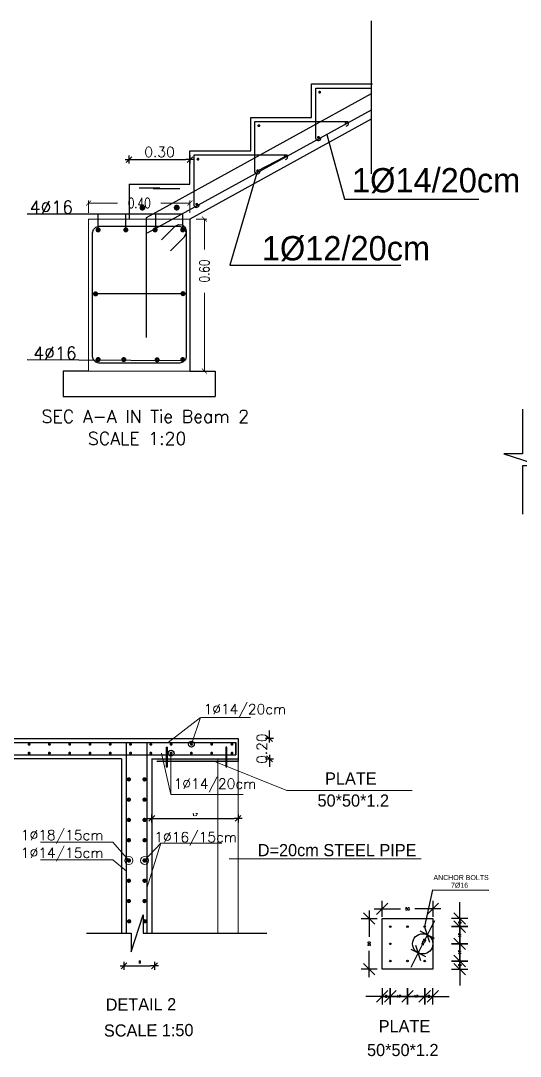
# Model space of a CAD drawing. Extents: x 166525 to 167198, y 178739 to 179747.
# Drawn here: x 166635.83 to 166645.68, y 179275.38 to 179295.81 of the extents above; entities that cross this region are included whole.
import ezdxf

# ---------------------------------------------------------------- set-up
doc = ezdxf.new("R2010")
doc.units = 0
doc.header["$MEASUREMENT"] = 0
doc.linetypes.add('AUSGEZOGEN', pattern=[0])
doc.linetypes.add('VONLAYER', pattern=[0])
doc.layers.get('0').update_dxf_attribs({"linetype": 'CONTINUOUS'})
doc.layers.get('DEFPOINTS').update_dxf_attribs({"linetype": 'CONTINUOUS'})
for name, color, linetype, lineweight in [('BEAM', 6, 'CONTINUOUS', 13), ('dimentions', 241, 'CONTINUOUS', 20), ('LINE', 8, 'CONTINUOUS', 9)]:
    doc.layers.add(name, color=color, linetype=linetype, lineweight=lineweight)
for name, color, linetype in [('BEAM-DIM', 4, 'CONTINUOUS'), ('BEAM-REIN', 2, 'CONTINUOUS'), ('EBENE0', 7, 'AUSGEZOGEN'), ('FRAM-REIN', 2, 'CONTINUOUS'), ('outdim', 42, 'CONTINUOUS'), ('rebar call line', 8, 'CONTINUOUS'), ('REBARS', 2, 'CONTINUOUS'), ('Reinforcement', 10, 'CONTINUOUS'), ('SLAB-REIN', 2, 'CONTINUOUS'), ('ST', 2, 'CONTINUOUS'), ('TEXT', 7, 'CONTINUOUS'), ('TEXTM', 2, 'CONTINUOUS')]:
    doc.layers.add(name, color=color, linetype=linetype)
doc.styles.add('DIM', font='simplex.shx', dxfattribs={"width": 0.75})
doc.styles.add('ROMAND10', font='ROMAND.shx', dxfattribs={"height": 0.2})
doc.styles.add('ROMANS', font='romans.shx')
doc.dimstyles.new('1-100-layout', dxfattribs={"dimtxt": 0.2, "dimasz": 0.08, "dimexe": 0.18, "dimexo": 0.0625, "dimgap": 0.05, "dimtad": 1, "dimzin": 12, "dimdsep": 46, "dimtxsty": 'ROMAND10', "dimblk": '2', "dimcen": 0, "dimdle": 0.15, "dimse1": 1, "dimse2": 1, "dimclrd": 256, "dimclre": 9, "dimclrt": 1, "dimazin": 0, "dimtfac": 1, "dimtix": 1, "dimtofl": 0, "dimtmove": 2, "dimatfit": 0, "dimldrblk": '2', "dimfxl": 1, "dimtolj": 1, "dimtzin": 0, "dimlwd": -1, "dimlwe": -1, "dimarcsym": 0})
doc.dimstyles.new('MUTASIM', dxfattribs={"dimscale": 0.9995, "dimtxt": 0.2, "dimasz": 0.1, "dimexe": 0.05, "dimexo": 0.12, "dimgap": 0.05, "dimtad": 0, "dimzin": 0, "dimdsep": 46, "dimtxsty": 'DIM', "dimblk": 'ARCHTICK', "dimcen": 0.09, "dimclrd": 35, "dimclre": 33, "dimclrt": 256, "dimazin": 0, "dimtfac": 1, "dimtofl": 0, "dimtmove": 1, "dimatfit": 3, "dimfxl": 0.18, "dimtolj": 1, "dimtzin": 0, "dimlwd": 13, "dimlwe": 9, "dimarcsym": 0})

# ---------------------------------------------------------------- blocks, each defined once
blk = doc.blocks.new('A$C2556767A')
at = {"layer": 'EBENE0', "color": 3, "linetype": 'AUSGEZOGEN'}
for p, q in [((0.22, -0.183), (0.339, 0.183)), ((0.339, 0.183), (0.339, 0.001)), ((-0.22, 0), (0.22, 0)), ((0.22, 0), (0.22, -0.183)), ((0.339, 0.001), (0.815, 0.001))]:
    blk.add_line(p, q, dxfattribs=at)
blk = doc.blocks.new('2')
for p, q in [((1, 0), (-1, 0)), ((0.71, 0.71), (-0.71, -0.71)), ((0, 1), (0, -1))]:
    blk.add_line(p, q)
blk = doc.blocks.new('*D536')
at = {"layer": 'DEFPOINTS', "color": 0, "transparency": 16777216}
for p in [(166637.964, 179295.016), (166639.164, 179295.016), (166639.164, 179293.069)]:
    blk.add_point(p, dxfattribs=at)
at = {"layer": 'outdim', "transparency": 16777216}
blk.add_line((166638.044, 179293.069), (166639.084, 179293.069), dxfattribs=at)
at = {"layer": 'outdim', "transparency": 16777216, "xscale": 0.08, "yscale": 0.08, "zscale": 0.08, "rotation": 180}
blk.add_blockref('2', (166637.964, 179293.069), dxfattribs=at)
at = {"layer": 'outdim', "transparency": 16777216, "xscale": 0.08, "yscale": 0.08, "zscale": 0.08}
blk.add_blockref('2', (166639.164, 179293.069), dxfattribs=at)
at = {"layer": 'outdim', "color": 1, "transparency": 16777216, "insert": (166638.564, 179293.219), "char_height": 0.2, "attachment_point": 5, "style": 'ROMAND10'}
blk.add_mtext('\\A1;0.30', dxfattribs=at)
blk = doc.blocks.new('*D537')
at = {"layer": 'DEFPOINTS', "color": 0, "transparency": 16777216}
for p in [(166640.113, 179281.647), (166640.113, 179281.247), (166640.732, 179281.247)]:
    blk.add_point(p, dxfattribs=at)
at = {"layer": 'outdim', "transparency": 16777216}
for p, q in [((166640.732, 179281.727), (166640.732, 179281.807)), ((166640.732, 179281.167), (166640.732, 179281.087))]:
    blk.add_line(p, q, dxfattribs=at)
at = {"layer": 'outdim', "transparency": 16777216, "xscale": 0.08, "yscale": 0.08, "zscale": 0.08}
for p, rotation in [((166640.732, 179281.647), 270), ((166640.732, 179281.247), 90)]:
    blk.add_blockref('2', p, dxfattribs=dict(at, rotation=rotation))
at = {"layer": 'outdim', "color": 1, "transparency": 16777216, "insert": (166640.582, 179281.447), "char_height": 0.2, "attachment_point": 5, "rotation": 90, "style": 'ROMAND10'}
blk.add_mtext('\\A1;0.20', dxfattribs=at)
blk = doc.blocks.new('*D538')
at = {"layer": 'DEFPOINTS', "color": 0, "transparency": 16777216}
for p in [(166638.413, 179281.247), (166640.113, 179281.247), (166640.113, 179280.072)]:
    blk.add_point(p, dxfattribs=at)
at = {"layer": 'outdim', "transparency": 16777216}
blk.add_line((166638.493, 179280.072), (166640.033, 179280.072), dxfattribs=at)
at = {"layer": 'outdim', "transparency": 16777216, "xscale": 0.08, "yscale": 0.08, "zscale": 0.08, "rotation": 180}
blk.add_blockref('2', (166638.413, 179280.072), dxfattribs=at)
at = {"layer": 'outdim', "transparency": 16777216, "xscale": 0.08, "yscale": 0.08, "zscale": 0.08}
blk.add_blockref('2', (166640.113, 179280.072), dxfattribs=at)
at = {"layer": 'outdim', "color": 1, "transparency": 16777216, "insert": (166639.263, 179280.147), "char_height": 0.2, "attachment_point": 5, "style": 'ROMAND10'}
blk.add_mtext('\\A1;{\\H0.25x;1.7}', dxfattribs=at)
blk = doc.blocks.new('*D539')
at = {"layer": 'DEFPOINTS', "color": 0, "transparency": 16777216}
for p in [(166637.865, 179277.51), (166638.465, 179277.51), (166638.465, 179277.165)]:
    blk.add_point(p, dxfattribs=at)
at = {"layer": 'outdim', "transparency": 16777216}
blk.add_line((166637.945, 179277.165), (166638.385, 179277.165), dxfattribs=at)
at = {"layer": 'outdim', "transparency": 16777216, "xscale": 0.08, "yscale": 0.08, "zscale": 0.08, "rotation": 180}
blk.add_blockref('2', (166637.865, 179277.165), dxfattribs=at)
at = {"layer": 'outdim', "transparency": 16777216, "xscale": 0.08, "yscale": 0.08, "zscale": 0.08}
blk.add_blockref('2', (166638.465, 179277.165), dxfattribs=at)
at = {"layer": 'outdim', "color": 1, "transparency": 16777216, "insert": (166638.165, 179277.24), "char_height": 0.2, "attachment_point": 5, "style": 'ROMAND10'}
blk.add_mtext('\\A1;{\\H0.25x;.6}', dxfattribs=at)
blk = doc.blocks.new('new block')
at = {"layer": 'FRAM-REIN', "const_width": 8.4}
blk.add_lwpolyline([(-3.4, 2.5, -1), (3.4, -2.5, -1)], format="xyb", close=True, dxfattribs=at)
blk = doc.blocks.new('*D39')
at = {"layer": 'DEFPOINTS', "color": 0, "transparency": 16777216}
for p in [(5087.397, -1021.603), (5086.897, -1021.698), (5087.397, -1021.698)]:
    blk.add_point(p, dxfattribs=at)
at = {"layer": 'outdim', "transparency": 16777216}
for p, q in [((5086.977, -1021.603), (5087.077, -1021.603)), ((5087.317, -1021.603), (5087.218, -1021.603))]:
    blk.add_line(p, q, dxfattribs=at)
at = {"layer": 'outdim', "transparency": 16777216, "xscale": 0.08, "yscale": 0.08, "zscale": 0.08, "rotation": 180}
blk.add_blockref('2', (5086.897, -1021.603), dxfattribs=at)
at = {"layer": 'outdim', "transparency": 16777216, "xscale": 0.08, "yscale": 0.08, "zscale": 0.08}
blk.add_blockref('2', (5087.397, -1021.603), dxfattribs=at)
at = {"layer": 'outdim', "color": 1, "transparency": 16777216, "insert": (5087.147, -1021.603), "char_height": 0.1, "attachment_point": 5, "style": 'ROMAND10'}
blk.add_mtext('\\A1;{\\H0.25x;50}', dxfattribs=at)
blk = doc.blocks.new('*D40')
at = {"layer": 'DEFPOINTS', "color": 0, "transparency": 16777216}
for p in [(5086.897, -1021.698), (5086.769, -1022.198), (5086.897, -1022.198)]:
    blk.add_point(p, dxfattribs=at)
at = {"layer": 'outdim', "transparency": 16777216}
for p, q in [((5086.769, -1021.778), (5086.769, -1021.878)), ((5086.769, -1022.118), (5086.769, -1022.018))]:
    blk.add_line(p, q, dxfattribs=at)
at = {"layer": 'outdim', "transparency": 16777216, "xscale": 0.08, "yscale": 0.08, "zscale": 0.08}
for p, rotation in [((5086.769, -1021.698), 90), ((5086.769, -1022.198), 270)]:
    blk.add_blockref('2', p, dxfattribs=dict(at, rotation=rotation))
at = {"layer": 'outdim', "color": 1, "transparency": 16777216, "insert": (5086.769, -1021.948), "char_height": 0.1, "attachment_point": 5, "rotation": 90, "style": 'ROMAND10'}
blk.add_mtext('\\A1;{\\H0.25x;50}', dxfattribs=at)
blk = doc.blocks.new('*D41')
at = {"layer": 'DEFPOINTS', "color": 0, "transparency": 16777216}
for p in [(5086.897, -1021.778), (5086.977, -1021.778), (5086.897, -1022.466)]:
    blk.add_point(p, dxfattribs=at)
at = {"layer": 'outdim', "transparency": 16777216}
for p, q in [((5086.817, -1022.466), (5086.737, -1022.466)), ((5087.057, -1022.466), (5087.137, -1022.466))]:
    blk.add_line(p, q, dxfattribs=at)
at = {"layer": 'outdim', "transparency": 16777216, "xscale": 0.08, "yscale": 0.08, "zscale": 0.08}
blk.add_blockref('2', (5086.897, -1022.466), dxfattribs=at)
at = {"layer": 'outdim', "transparency": 16777216, "xscale": 0.08, "yscale": 0.08, "zscale": 0.08, "rotation": 180}
blk.add_blockref('2', (5086.977, -1022.466), dxfattribs=at)
at = {"layer": 'outdim', "color": 1, "transparency": 16777216, "insert": (5086.937, -1022.466), "char_height": 0.1, "attachment_point": 5, "style": 'ROMAND10'}
blk.add_mtext('\\A1;{\\H0.25x;8}', dxfattribs=at)
blk = doc.blocks.new('*D42')
at = {"layer": 'DEFPOINTS', "color": 0, "transparency": 16777216}
for p in [(5086.977, -1022.118), (5087.147, -1022.118), (5087.147, -1022.466)]:
    blk.add_point(p, dxfattribs=at)
at = {"layer": 'outdim', "transparency": 16777216}
for p, q in [((5086.897, -1022.466), (5086.817, -1022.466)), ((5087.227, -1022.466), (5087.307, -1022.466))]:
    blk.add_line(p, q, dxfattribs=at)
at = {"layer": 'outdim', "transparency": 16777216, "xscale": 0.08, "yscale": 0.08, "zscale": 0.08}
blk.add_blockref('2', (5086.977, -1022.466), dxfattribs=at)
at = {"layer": 'outdim', "transparency": 16777216, "xscale": 0.08, "yscale": 0.08, "zscale": 0.08, "rotation": 180}
blk.add_blockref('2', (5087.147, -1022.466), dxfattribs=at)
at = {"layer": 'outdim', "color": 1, "transparency": 16777216, "insert": (5087.062, -1022.466), "char_height": 0.1, "attachment_point": 5, "style": 'ROMAND10'}
blk.add_mtext('\\A1;{\\H0.25x;17}', dxfattribs=at)
blk = doc.blocks.new('*D36')
at = {"layer": 'DEFPOINTS', "color": 0, "transparency": 16777216}
for p in [(5087.147, -1022.118), (5087.317, -1022.118), (5087.317, -1022.466)]:
    blk.add_point(p, dxfattribs=at)
at = {"layer": 'outdim', "transparency": 16777216}
for p, q in [((5087.067, -1022.466), (5086.987, -1022.466)), ((5087.397, -1022.466), (5087.477, -1022.466))]:
    blk.add_line(p, q, dxfattribs=at)
at = {"layer": 'outdim', "transparency": 16777216, "xscale": 0.08, "yscale": 0.08, "zscale": 0.08}
blk.add_blockref('2', (5087.147, -1022.466), dxfattribs=at)
at = {"layer": 'outdim', "transparency": 16777216, "xscale": 0.08, "yscale": 0.08, "zscale": 0.08, "rotation": 180}
blk.add_blockref('2', (5087.317, -1022.466), dxfattribs=at)
at = {"layer": 'outdim', "color": 1, "transparency": 16777216, "insert": (5087.232, -1022.466), "char_height": 0.1, "attachment_point": 5, "style": 'ROMAND10'}
blk.add_mtext('\\A1;{\\H0.25x;17}', dxfattribs=at)
blk = doc.blocks.new('*D37')
at = {"layer": 'DEFPOINTS', "color": 0, "transparency": 16777216}
for p in [(5087.317, -1022.118), (5087.397, -1022.118), (5087.397, -1022.466)]:
    blk.add_point(p, dxfattribs=at)
at = {"layer": 'outdim', "transparency": 16777216}
for p, q in [((5087.237, -1022.466), (5087.157, -1022.466)), ((5087.477, -1022.466), (5087.557, -1022.466))]:
    blk.add_line(p, q, dxfattribs=at)
at = {"layer": 'outdim', "transparency": 16777216, "xscale": 0.08, "yscale": 0.08, "zscale": 0.08}
blk.add_blockref('2', (5087.317, -1022.466), dxfattribs=at)
at = {"layer": 'outdim', "transparency": 16777216, "xscale": 0.08, "yscale": 0.08, "zscale": 0.08, "rotation": 180}
blk.add_blockref('2', (5087.397, -1022.466), dxfattribs=at)
at = {"layer": 'outdim', "color": 1, "transparency": 16777216, "insert": (5087.357, -1022.466), "char_height": 0.1, "attachment_point": 5, "style": 'ROMAND10'}
blk.add_mtext('\\A1;{\\H0.25x;8}', dxfattribs=at)
blk = doc.blocks.new('*D38')
at = {"layer": 'DEFPOINTS', "color": 0, "transparency": 16777216}
for p in [(5087.343, -1021.859), (5087.252, -1022.037)]:
    blk.add_point(p, dxfattribs=at)
at = {"layer": 'outdim', "transparency": 16777216}
for p, q in [((5087.379, -1021.788), (5087.416, -1021.717)), ((5087.215, -1022.108), (5087.179, -1022.18))]:
    blk.add_line(p, q, dxfattribs=at)
at = {"layer": 'outdim', "transparency": 16777216, "xscale": 0.08, "yscale": 0.08, "zscale": 0.08}
for p, rotation in [((5087.343, -1021.859), 242.9223156240745), ((5087.252, -1022.037), 62.92231562407446)]:
    blk.add_blockref('2', p, dxfattribs=dict(at, rotation=rotation))
at = {"layer": 'outdim', "color": 1, "transparency": 16777216, "insert": (5087.307, -1021.93), "char_height": 0.1, "attachment_point": 5, "rotation": 62.9223, "style": 'ROMAND10'}
blk.add_mtext('\\A1;{\\H0.25x;∅20}', dxfattribs=at)
blk = doc.blocks.new('*D32')
at = {"layer": 'DEFPOINTS', "color": 0, "transparency": 16777216}
for p in [(5086.975, -1022.118), (5086.975, -1022.198), (5087.662, -1022.198)]:
    blk.add_point(p, dxfattribs=at)
at = {"layer": 'outdim', "transparency": 16777216}
for p, q in [((5087.662, -1022.038), (5087.662, -1021.958)), ((5087.662, -1022.278), (5087.662, -1022.358))]:
    blk.add_line(p, q, dxfattribs=at)
at = {"layer": 'outdim', "transparency": 16777216, "xscale": 0.08, "yscale": 0.08, "zscale": 0.08}
for p, rotation in [((5087.662, -1022.118), 270), ((5087.662, -1022.198), 90)]:
    blk.add_blockref('2', p, dxfattribs=dict(at, rotation=rotation))
at = {"layer": 'outdim', "color": 1, "transparency": 16777216, "insert": (5087.662, -1022.158), "char_height": 0.1, "attachment_point": 5, "rotation": 90, "style": 'ROMAND10'}
blk.add_mtext('\\A1;{\\H0.25x;8}', dxfattribs=at)
blk = doc.blocks.new('*D33')
at = {"layer": 'DEFPOINTS', "color": 0, "transparency": 16777216}
for p in [(5087.315, -1021.948), (5087.662, -1021.948), (5087.315, -1022.118)]:
    blk.add_point(p, dxfattribs=at)
at = {"layer": 'outdim', "transparency": 16777216}
for p, q in [((5087.662, -1021.868), (5087.662, -1021.788)), ((5087.662, -1022.198), (5087.662, -1022.278))]:
    blk.add_line(p, q, dxfattribs=at)
at = {"layer": 'outdim', "transparency": 16777216, "xscale": 0.08, "yscale": 0.08, "zscale": 0.08}
for p, rotation in [((5087.662, -1021.948), 270), ((5087.662, -1022.118), 90)]:
    blk.add_blockref('2', p, dxfattribs=dict(at, rotation=rotation))
at = {"layer": 'outdim', "color": 1, "transparency": 16777216, "insert": (5087.662, -1022.033), "char_height": 0.1, "attachment_point": 5, "rotation": 90, "style": 'ROMAND10'}
blk.add_mtext('\\A1;{\\H0.25x;17}', dxfattribs=at)
blk = doc.blocks.new('*D34')
at = {"layer": 'DEFPOINTS', "color": 0, "transparency": 16777216}
for p in [(5087.315, -1021.778), (5087.662, -1021.778), (5087.315, -1021.948)]:
    blk.add_point(p, dxfattribs=at)
at = {"layer": 'outdim', "transparency": 16777216}
for p, q in [((5087.662, -1021.698), (5087.662, -1021.618)), ((5087.662, -1022.028), (5087.662, -1022.108))]:
    blk.add_line(p, q, dxfattribs=at)
at = {"layer": 'outdim', "transparency": 16777216, "xscale": 0.08, "yscale": 0.08, "zscale": 0.08}
for p, rotation in [((5087.662, -1021.778), 270), ((5087.662, -1021.948), 90)]:
    blk.add_blockref('2', p, dxfattribs=dict(at, rotation=rotation))
at = {"layer": 'outdim', "color": 1, "transparency": 16777216, "insert": (5087.662, -1021.863), "char_height": 0.1, "attachment_point": 5, "rotation": 90, "style": 'ROMAND10'}
blk.add_mtext('\\A1;{\\H0.25x;17}', dxfattribs=at)
blk = doc.blocks.new('*D35')
at = {"layer": 'DEFPOINTS', "color": 0, "transparency": 16777216}
for p in [(5087.315, -1021.698), (5087.662, -1021.698), (5087.315, -1021.778)]:
    blk.add_point(p, dxfattribs=at)
at = {"layer": 'outdim', "transparency": 16777216}
for p, q in [((5087.662, -1021.618), (5087.662, -1021.538)), ((5087.662, -1021.858), (5087.662, -1021.938))]:
    blk.add_line(p, q, dxfattribs=at)
at = {"layer": 'outdim', "transparency": 16777216, "xscale": 0.08, "yscale": 0.08, "zscale": 0.08}
for p, rotation in [((5087.662, -1021.698), 270), ((5087.662, -1021.778), 90)]:
    blk.add_blockref('2', p, dxfattribs=dict(at, rotation=rotation))
at = {"layer": 'outdim', "color": 1, "transparency": 16777216, "insert": (5087.662, -1021.738), "char_height": 0.1, "attachment_point": 5, "rotation": 90, "style": 'ROMAND10'}
blk.add_mtext('\\A1;{\\H0.25x;8}', dxfattribs=at)
blk = doc.blocks.new('_ARCHTICK')
at = {"color": 0, "linetype": 'ByBlock', "const_width": 0.15}
blk.add_lwpolyline([(-0.5, -0.5), (0.5, 0.5)], dxfattribs=at)
blk = doc.blocks.new('*D969')
at = {"layer": 'BEAM', "color": 33, "lineweight": 9, "transparency": 16777216}
for p, q in [((166639.284, 179291.896), (166639.499, 179291.896)), ((166639.284, 179288.896), (166639.499, 179288.896))]:
    blk.add_line(p, q, dxfattribs=at)
at = {"layer": 'BEAM', "color": 35, "lineweight": 13, "transparency": 16777216}
for p, q in [((166639.449, 179291.896), (166639.449, 179291.298)), ((166639.449, 179288.896), (166639.449, 179290.442))]:
    blk.add_line(p, q, dxfattribs=at)
at = {"layer": 'DEFPOINTS', "color": 0, "transparency": 16777216}
for p in [(166639.164, 179291.896), (166639.449, 179291.896), (166639.164, 179288.896)]:
    blk.add_point(p, dxfattribs=at)
at = {"layer": 'BEAM', "color": 35, "lineweight": 13, "transparency": 16777216, "xscale": 0.09995000000000001, "yscale": 0.09995000000000001, "zscale": 0.09995000000000001}
for p, rotation in [((166639.449, 179291.896), 90), ((166639.449, 179288.896), 270)]:
    blk.add_blockref('_ARCHTICK', p, dxfattribs=dict(at, rotation=rotation))
at = {"layer": 'BEAM', "transparency": 16777216, "insert": (166639.449, 179290.87), "char_height": 0.1999, "attachment_point": 5, "rotation": 90, "style": 'DIM'}
blk.add_mtext('\\A1;0.60', dxfattribs=at)
blk = doc.blocks.new('*D970')
at = {"layer": 'BEAM', "color": 33, "lineweight": 9, "transparency": 16777216}
for p, q in [((166637.164, 179292.016), (166637.164, 179292.261)), ((166639.164, 179292.016), (166639.164, 179292.261))]:
    blk.add_line(p, q, dxfattribs=at)
at = {"layer": 'BEAM', "color": 35, "lineweight": 13, "transparency": 16777216}
for p, q in [((166637.164, 179292.211), (166637.736, 179292.211)), ((166639.164, 179292.211), (166638.592, 179292.211))]:
    blk.add_line(p, q, dxfattribs=at)
at = {"layer": 'DEFPOINTS', "color": 0, "transparency": 16777216}
for p in [(166639.164, 179292.211), (166637.164, 179291.896), (166639.164, 179291.896)]:
    blk.add_point(p, dxfattribs=at)
at = {"layer": 'BEAM', "color": 35, "lineweight": 13, "transparency": 16777216, "xscale": 0.09995000000000001, "yscale": 0.09995000000000001, "zscale": 0.09995000000000001, "rotation": 180}
blk.add_blockref('_ARCHTICK', (166637.164, 179292.211), dxfattribs=at)
at = {"layer": 'BEAM', "color": 35, "lineweight": 13, "transparency": 16777216, "xscale": 0.09995000000000001, "yscale": 0.09995000000000001, "zscale": 0.09995000000000001}
blk.add_blockref('_ARCHTICK', (166639.164, 179292.211), dxfattribs=at)
at = {"layer": 'BEAM', "transparency": 16777216, "insert": (166638.164, 179292.211), "char_height": 0.1999, "attachment_point": 5, "style": 'DIM'}
blk.add_mtext('\\A1;0.40', dxfattribs=at)
blk = doc.blocks.new('A$C7AA342B0')
at = {"layer": 'outdim'}
for p, q in [((0.17, 0.768), (0.25, 1.129)), ((0.25, 1.129), (0.802, 1.128))]:
    blk.add_line(p, q, dxfattribs=at)
blk.add_lwpolyline([(-0.25, 0.848), (0.25, 0.848), (0.25, 0.348), (-0.25, 0.348)], close=True, dxfattribs=at)
for centre, radius in [((-0.17, 0.768), 0.008), ((0, 0.768), 0.008), ((0.17, 0.768), 0.008), ((0.15, 0.598), 0.1), ((-0.17, 0.598), 0.008), ((-0.17, 0.428), 0.008), ((0, 0.428), 0.008), ((0.17, 0.428), 0.008)]:
    blk.add_circle(centre, radius, dxfattribs=at)
at = {"layer": 'TEXTM', "color": 4}
for s, height, p in [('ANCHOR BOLTS', 0.05, (0.256, 1.227)), ('7%%C16 ', 0.05, (0.429, 1.151)), ('PLATE ', 0.12, (-0.284, -0.274)), ('50*50*1.2', 0.12, (-0.399, -0.509))]:
    blk.add_text(s, height=height, rotation=359.9926, dxfattribs=at).set_placement(p)
at = {"layer": 'outdim'}
for base, p1, p2, override, picture, middle in [((0.25, 0.942), (-0.25, 0.848), (0.25, 0.848), {"dimfxl": 0}, '*D39', (0, 0.942)), ((-0.25, 0.08), (-0.17, 0.768), (-0.25, 0.768), {"dimfxl": 0}, '*D41', (-0.21, 0.08)), ((0, 0.08), (-0.17, 0.428), (0, 0.428), {"dimtxt": 0.05, "dimfxl": 0}, '*D42', (-0.085, 0.08)), ((0.17, 0.08), (0, 0.428), (0.17, 0.428), {"dimfxl": 0}, '*D36', (0.085, 0.08)), ((0.25, 0.08), (0.17, 0.428), (0.25, 0.428), {"dimfxl": 0}, '*D37', (0.21, 0.08))]:
    dim = blk.add_linear_dim(base=base, p1=p1, p2=p2, text='{\\H0.25x;<>}', dimstyle='1-100-layout', override=override, dxfattribs=at)
    dim.commit()
    dim.dimension.update_dxf_attribs({"geometry": picture, "text_midpoint": middle, "insert": (-5087.147, 1022.546)})
for base, p1, p2, override, picture, middle in [((-0.379, 0.348), (-0.25, 0.848), (-0.25, 0.348), {"dimfxl": 0}, '*D40', (-0.379, 0.598)), ((0.515, 0.848), (0.168, 0.768), (0.168, 0.848), {"dimfxl": 0}, '*D35', (0.515, 0.808)), ((0.515, 0.768), (0.168, 0.598), (0.168, 0.768), {"dimfxl": 0}, '*D34', (0.515, 0.683)), ((0.515, 0.598), (0.168, 0.428), (0.168, 0.598), {"dimtxt": 0.05, "dimfxl": 0}, '*D33', (0.515, 0.513)), ((0.515, 0.348), (-0.172, 0.428), (-0.172, 0.348), {"dimfxl": 0}, '*D32', (0.515, 0.388))]:
    dim = blk.add_linear_dim(base=base, p1=p1, p2=p2, angle=90, text='{\\H0.25x;<>}', dimstyle='1-100-layout', override=override, dxfattribs=at)
    dim.commit()
    dim.dimension.update_dxf_attribs({"geometry": picture, "text_midpoint": middle, "insert": (-5087.147, 1022.546)})
dim = blk.add_diameter_dim_2p(p1=(0.104, 0.509), p2=(0.196, 0.687), text='{\\H0.25x;<>}', dimstyle='1-100-layout', override={"dimfxl": 0}, dxfattribs=at)
dim.commit()
dim.dimension.update_dxf_attribs({"geometry": '*D38', "text_midpoint": (0.159, 0.616), "dimtype": 131, "insert": (-5087.147, 1022.546)})

msp = doc.modelspace()

# ---------------------------------------------------------------- hatches: boundary and pattern name
at = {"layer": 'outdim'}
h = msp.add_hatch(color=256, dxfattribs=at)
h.paths.add_polyline_path([(166639.89216, 179281.47925), (166639.86975, 179281.47925), (166639.86975, 179281.32735), (166639.89216, 179281.32735)])
h.paths.add_polyline_path([(166639.89216, 179281.32735), (166639.86975, 179281.32735), (166639.86975, 179281.24735), (166639.89216, 179281.24735)])
h.paths.add_polyline_path([(166639.89216, 179281.19935), (166639.86975, 179281.19935), (166639.86975, 179281.08696), (166639.89216, 179281.08696)])
h.paths.add_polyline_path([(166638.71799, 179281.32735), (166638.69557, 179281.32735), (166638.69557, 179281.24735), (166638.71799, 179281.24735)])
h.paths.add_polyline_path([(166638.71799, 179281.47925), (166638.69557, 179281.47925), (166638.69557, 179281.32735), (166638.71799, 179281.32735)])
h.paths.add_polyline_path([(166638.71799, 179281.19935), (166638.69557, 179281.19935), (166638.69557, 179281.08696), (166638.71799, 179281.08696)])
h = msp.add_hatch(color=256, dxfattribs=at)
h.paths.add_polyline_path([(166639.71324, 179281.19935), (166638.91324, 179281.19935), (166638.91324, 179281.24735), (166639.71324, 179281.24735)])
h.paths.add_polyline_path([(166638.91324, 179281.19935), (166638.51324, 179281.19935), (166638.51324, 179281.24735), (166638.91324, 179281.24735)])
h.paths.add_polyline_path([(166640.11324, 179281.19935), (166639.71324, 179281.19935), (166639.71324, 179281.24735), (166640.11324, 179281.24735)])

# ---------------------------------------------------------------- linework, layer by layer
for p, q in [((166637.1639, 179288.89578), (166636.6639, 179288.89578)), ((166636.6639, 179288.89578), (166636.6639, 179288.39578)), ((166639.1639, 179288.89578), (166639.6639, 179288.89578)), ((166639.6639, 179288.89578), (166639.6639, 179288.39578)), ((166636.6639, 179288.39578), (166639.6639, 179288.39578))]:
    msp.add_line(p, q)
at = {"layer": 'BEAM'}
msp.add_lwpolyline([(166637.1639, 179288.89578), (166639.1639, 179288.89578), (166639.1639, 179291.89578), (166637.1639, 179291.89578)], close=True, dxfattribs=at)
at = {"layer": 'BEAM-REIN', "const_width": 0.0475}
for points in [[(166637.32694, 179291.68118, 1), (166637.37944, 179291.68118, 1)], [(166637.8731, 179291.68118, 1), (166637.9256, 179291.68118, 1)], [(166638.451, 179291.68118, 1), (166638.5035, 179291.68118, 1)], [(166638.99494, 179291.68118, 1), (166639.04744, 179291.68118, 1)], [(166637.27632, 179290.41924, 1), (166637.32882, 179290.41924, 1)], [(166639.00115, 179290.42355, 1), (166639.05365, 179290.42355, 1)], [(166637.32694, 179289.12316, 1), (166637.37944, 179289.12316, 1)], [(166637.8321, 179289.12316, 1), (166637.8846, 179289.12316, 1)], [(166638.49007, 179289.11921, 1), (166638.54257, 179289.11921, 1)], [(166638.99494, 179289.12316, 1), (166639.04744, 179289.12316, 1)]]:
    msp.add_lwpolyline(points, format="xyb", close=True, dxfattribs=at)
at = {"layer": 'dimentions'}
for p, q in [((166639.71324, 179281.24735), (166639.71324, 179277.80914)), ((166640.11324, 179281.24735), (166640.11324, 179277.80914))]:
    msp.add_line(p, q, dxfattribs=at)
at = {"layer": 'EBENE0', "color": 3, "linetype": 'AUSGEZOGEN'}
for p, q in [((166637.9639, 179292.58054), (166637.9639, 179291.89578)), ((166637.9639, 179292.58054), (166639.1639, 179292.58054)), ((166639.1639, 179291.54054), (166639.1639, 179288.89578)), ((166634.56765, 179281.64735), (166638.41324, 179281.64735)), ((166634.56765, 179281.64735), (166638.41324, 179281.64735)), ((166638.35324, 179281.64735), (166640.11324, 179281.64735)), ((166640.11324, 179281.64735), (166640.11324, 179281.24735)), ((166637.81324, 179281.24735), (166634.56765, 179281.24735)), ((166637.81324, 179281.24735), (166637.81324, 179277.80671)), ((166638.41324, 179281.24735), (166638.41324, 179277.80671)), ((166638.41324, 179281.24735), (166638.41324, 179277.80671)), ((166638.41324, 179281.24735), (166640.11324, 179281.24735)), ((166638.41324, 179281.24735), (166638.41324, 179277.80671)), ((166638.41324, 179281.24735), (166638.41324, 179277.80671)), ((166638.00196, 179277.44096), (166638.23992, 179278.17246)), ((166638.23992, 179278.17246), (166638.23992, 179277.80914)), ((166637.12332, 179277.80671), (166638.00196, 179277.80671)), ((166638.00196, 179277.80671), (166638.00196, 179277.44096)), ((166638.23992, 179277.80914), (166640.68008, 179277.80914))]:
    msp.add_line(p, q, dxfattribs=at)
at = {"layer": 'FRAM-REIN', "lineweight": 25}
for p, q in [((166637.91324, 179277.80671), (166637.91324, 179281.56735)), ((166638.31324, 179281.56735), (166638.31324, 179277.80914))]:
    msp.add_line(p, q, dxfattribs=at)
at = {"layer": 'LINE', "linetype": 'Continuous'}
for p, q in [((166639.37469, 179282.06048), (166638.7353, 179281.56735)), ((166639.19223, 179281.53507), (166639.37469, 179282.06048)), ((166639.38194, 179282.06048), (166640.35969, 179282.06048)), ((166638.60249, 179281.35963), (166638.78495, 179280.54242)), ((166638.78495, 179280.54242), (166638.78495, 179281.32735)), ((166639.63641, 179281.19935), (166641.07465, 179280.62072)), ((166638.78495, 179280.54242), (166640.21388, 179280.54242)), ((166641.07465, 179280.62072), (166643.54689, 179280.62072)), ((166637.64045, 179279.60381), (166636.21729, 179279.60381)), ((166637.9588, 179279.24255), (166637.64045, 179279.60381)), ((166638.26884, 179279.24255), (166638.58718, 179279.58438)), ((166638.31324, 179278.69733), (166638.58718, 179279.58438)), ((166638.58718, 179279.58438), (166639.79469, 179279.58438)), ((166637.64045, 179279.25302), (166636.21729, 179279.25302)), ((166637.91324, 179279.02986), (166637.64045, 179279.25302)), ((166639.93539, 179279.27726), (166643.72197, 179279.27726))]:
    msp.add_line(p, q, dxfattribs=at)
for centre, radius in [((166637.9588, 179279.24255), 0.07987), ((166638.26884, 179279.24255), 0.07873)]:
    msp.add_circle(centre, radius, dxfattribs=at)
at = {"layer": 'outdim'}
for p, q in [((166642.73999, 179295.80796), (166642.73999, 179292.78556)), ((166641.86166, 179293.56216), (166642.21006, 179292.29041)), ((166640.49792, 179292.84646), (166641.0441, 179293.1322)), ((166640.49792, 179292.84646), (166639.94798, 179290.98314)), ((166642.21006, 179292.29041), (166644.86125, 179292.29041)), ((166639.94798, 179290.98314), (166643.31994, 179290.98314)), ((166638.69557, 179281.47925), (166638.71799, 179281.47925)), ((166639.89216, 179281.47925), (166639.86975, 179281.47925)), ((166640.11324, 179281.24735), (166640.11324, 179281.19935)), ((166638.51324, 179281.19935), (166640.11324, 179281.19935))]:
    msp.add_line(p, q, dxfattribs=at)
for points in [[(166638.69557, 179281.47925), (166638.69557, 179281.08696), (166638.71799, 179281.08696), (166638.71799, 179281.47925)], [(166639.86975, 179281.47925), (166639.86975, 179281.08696), (166639.89216, 179281.08696), (166639.89216, 179281.47925)]]:
    msp.add_lwpolyline(points, dxfattribs=at)
for centre in [(166639.19223, 179281.53507), (166638.79223, 179281.35963)]:
    msp.add_circle(centre, 0.05775, dxfattribs=at)
at = {"layer": 'rebar call line'}
for p, q in [((166639.02119, 179291.9903), (166635.95489, 179291.9903)), ((166637.35319, 179291.68118), (166637.35319, 179291.9903)), ((166637.89935, 179291.65493), (166637.89753, 179291.9903)), ((166638.49195, 179291.68118), (166638.49195, 179291.9903)), ((166639.02119, 179291.68118), (166639.02119, 179291.9903)), ((166639.0274, 179290.41924), (166637.30257, 179290.41924)), ((166639.01792, 179289.09711), (166635.95489, 179289.11921))]:
    msp.add_line(p, q, dxfattribs=at)
at = {"layer": 'REBARS'}
msp.add_polyline3d([(166638.60382, 179291.48273, 0), (166638.87323, 179291.75214, 0), (166638.93824, 179291.78691, 0), (166639.01162, 179291.77968, 0), (166639.06861, 179291.73291, 0), (166639.09002, 179291.66235, 0), (166639.09002, 179289.17914, 0), (166639.073, 179289.11564, 0), (166639.02652, 179289.06916, 0), (166638.96302, 179289.05214, 0), (166637.36879, 179289.05214, 0), (166637.30529, 179289.06916, 0), (166637.25881, 179289.11564, 0), (166637.24179, 179289.17914, 0), (166637.24179, 179291.62514, 0), (166637.25881, 179291.68864, 0), (166637.30529, 179291.73513, 0), (166637.36879, 179291.75214, 0), (166638.96302, 179291.75214, 0), (166639.05282, 179291.71494, 0), (166639.09002, 179291.62514, 0), (166639.05282, 179291.53534, 0), (166638.78341, 179291.26593, 0)], dxfattribs=at)
at = {"layer": 'Reinforcement', "linetype": 'VONLAYER'}
for p, q in [((166642.73999, 179294.36479), (166638.29896, 179291.92223)), ((166641.6439, 179293.47807), (166641.6439, 179294.48054)), ((166641.6439, 179294.48054), (166642.73999, 179294.48054)), ((166640.4439, 179292.81807), (166640.4439, 179293.82054)), ((166640.4439, 179293.82054), (166642.27698, 179293.82054)), ((166639.2439, 179292.15807), (166639.2439, 179293.16054)), ((166639.2439, 179293.16054), (166641.07698, 179293.16054)), ((166638.1639, 179292.51106), (166638.5693, 179292.51106)), ((166638.9639, 179292.49125), (166638.44041, 179292.49125)), ((166638.29896, 179291.92223), (166638.29896, 179289.55909)), ((166634.7128, 179281.56735), (166640.06868, 179281.56735)), ((166640.06868, 179281.56735), (166640.06868, 179281.32751)), ((166640.06868, 179281.32735), (166640.06868, 179281.56719)), ((166634.7128, 179281.32735), (166640.06868, 179281.32735))]:
    msp.add_line(p, q, dxfattribs=at)
msp.add_lwpolyline([(166642.73999, 179294.04523), (166638.32244, 179291.61559)], dxfattribs=at)
for centre, radius, start, end in [((166642.23463, 179293.78397), 0.05596, 282.26627, 40.809188), ((166641.69343, 179293.50023), 0.05426, 204.103903, 359.200009), ((166641.03463, 179293.12397), 0.05596, 282.26627, 40.809188), ((166640.49343, 179292.84023), 0.05426, 204.103903, 359.200009), ((166639.29343, 179292.18023), 0.05426, 204.103903, 359.200009)]:
    msp.add_arc(centre, radius, start, end, dxfattribs=at)
at = {"layer": 'SLAB-REIN', "color": 2}
for points, const_width in [([(166641.7064, 179294.3974, 1), (166641.73695, 179294.3974, 1)], 0.02764), ([(166640.5064, 179293.7374, 1), (166640.53695, 179293.7374, 1)], 0.02764), ([(166642.22883, 179293.7922, 1), (166642.25938, 179293.7922, 1)], 0.02764), ([(166641.68264, 179293.50646, 1), (166641.71319, 179293.50646, 1)], 0.02764), ([(166639.3064, 179293.0774, 1), (166639.33695, 179293.0774, 1)], 0.02764), ([(166641.02883, 179293.1322, 1), (166641.05938, 179293.1322, 1)], 0.02764), ([(166640.48264, 179292.84646, 1), (166640.51319, 179292.84646, 1)], 0.02764), ([(166638.19649, 179292.12057, 1), (166638.25758, 179292.12057, 1)], 0.05528), ([(166638.87269, 179292.12057, 1), (166638.93379, 179292.12057, 1)], 0.05528), ([(166639.28264, 179292.18646, 1), (166639.31319, 179292.18646, 1)], 0.02764), ([(166635.97696, 179281.53507, 1), (166636.00751, 179281.53507, 1)], 0.02764), ([(166636.37696, 179281.53507, 1), (166636.40751, 179281.53507, 1)], 0.02764), ([(166636.77696, 179281.53507, 1), (166636.80751, 179281.53507, 1)], 0.02764), ([(166637.17696, 179281.53507, 1), (166637.20751, 179281.53507, 1)], 0.02764), ([(166637.57696, 179281.53507, 1), (166637.60751, 179281.53507, 1)], 0.02764), ([(166637.97696, 179281.53507, 1), (166638.00751, 179281.53507, 1)], 0.02764), ([(166638.37696, 179281.53507, 1), (166638.40751, 179281.53507, 1)], 0.02764), ([(166638.77696, 179281.53507, 1), (166638.80751, 179281.53507, 1)], 0.02764), ([(166639.17696, 179281.53507, 1), (166639.20751, 179281.53507, 1)], 0.02764), ([(166639.57696, 179281.53507, 1), (166639.60751, 179281.53507, 1)], 0.02764), ([(166639.97696, 179281.53507, 1), (166640.00751, 179281.53507, 1)], 0.02764), ([(166635.97696, 179281.35963, -1), (166636.00751, 179281.35963, -1)], 0.02764), ([(166636.37696, 179281.35963, -1), (166636.40751, 179281.35963, -1)], 0.02764), ([(166636.77696, 179281.35963, -1), (166636.80751, 179281.35963, -1)], 0.02764), ([(166637.17696, 179281.35963, -1), (166637.20751, 179281.35963, -1)], 0.02764), ([(166637.57696, 179281.35963, -1), (166637.60751, 179281.35963, -1)], 0.02764), ([(166637.97696, 179281.35963, -1), (166638.00751, 179281.35963, -1)], 0.02764), ([(166638.37696, 179281.35963, -1), (166638.40751, 179281.35963, -1)], 0.02764), ([(166638.77696, 179281.35963, -1), (166638.80751, 179281.35963, -1)], 0.02764), ([(166639.17696, 179281.35963, -1), (166639.20751, 179281.35963, -1)], 0.02764), ([(166639.57696, 179281.35963, -1), (166639.60751, 179281.35963, -1)], 0.02764), ([(166639.97696, 179281.35963, -1), (166640.00751, 179281.35963, -1)], 0.02764)]:
    msp.add_lwpolyline(points, format="xyb", close=True, dxfattribs=dict(at, const_width=const_width))
at = {"layer": 'ST'}
for p, q in [((166641.5639, 179293.90054), (166641.5639, 179294.56054)), ((166641.5639, 179294.56054), (166642.7639, 179294.56054)), ((166640.3639, 179293.24054), (166640.3639, 179293.90054)), ((166640.3639, 179293.90054), (166641.5639, 179293.90054)), ((166642.73999, 179293.86263), (166639.1639, 179291.89578)), ((166639.1639, 179292.58054), (166639.1639, 179293.24054)), ((166639.1639, 179293.24054), (166640.3639, 179293.24054)), ((166639.1639, 179293.24054), (166640.3639, 179293.24054)), ((166639.1639, 179291.89578), (166639.1639, 179288.97694))]:
    msp.add_line(p, q, dxfattribs=at)

# ---------------------------------------------------------------- block references
at = {"layer": 'BEAM', "xscale": -0.005062500007562916, "yscale": 0.005062499985797331, "zscale": 0.005062500829816088, "rotation": 167.0997860701086}
for p in [(166637.9588, 179280.84255), (166638.26884, 179280.84255), (166637.9588, 179280.44255), (166638.26884, 179280.44255), (166637.9588, 179280.04255), (166638.26884, 179280.04255), (166637.9588, 179279.64255), (166638.26884, 179279.64255), (166637.9588, 179279.24255), (166638.26884, 179279.24255), (166637.9588, 179278.84255), (166638.26884, 179278.84255), (166637.9588, 179278.44255), (166638.26884, 179278.44255), (166637.96476, 179278.04255), (166638.2748, 179278.04255)]:
    msp.add_blockref('new block', p, dxfattribs=at)
at = {"layer": 'outdim', "xscale": 2, "yscale": 2, "zscale": 2, "rotation": 270}
msp.add_blockref('A$C2556767A', (166645.72056, 179287.70657), dxfattribs=at)
at = {"layer": 'outdim', "xscale": 2, "yscale": 2, "zscale": 2}
msp.add_blockref('A$C7AA342B0', (166643.45405, 179276.4021), dxfattribs=at)

# ---------------------------------------------------------------- texts
at = {"layer": 'BEAM-DIM', "style": 'ROMANS'}
for s, height, p in [('4%%C16', 0.25, (166636.00118, 179292.00415)), ('4%%C16', 0.25, (166636.07329, 179289.12669)), ('1%%C14/20cm', 0.2, (166639.43244, 179282.12783)), ('1%%C14/20cm', 0.2, (166638.8427, 179280.65708)), ('1%%C18/15cm', 0.2, (166635.8291, 179279.64355)), ('1%%C16/15cm', 0.2, (166638.46118, 179279.60336)), ('1%%C14/15cm', 0.2, (166635.8291, 179279.29276))]:
    msp.add_text(s, height=height, dxfattribs=at).set_placement(p)
at = {"layer": 'TEXT', "style": 'ROMANS'}
for s, p in [('SEC A-A IN Tie Beam 2 ', (166636.23808, 179287.87824, -7.75)), ('SCALE 1:20', (166637.15233, 179287.44255))]:
    msp.add_text(s, height=0.25, dxfattribs=at).set_placement(p)
at = {"layer": 'TEXTM', "color": 4}
for s, height, rotation, p in [('1%%C14/20cm', 0.48, 359.992647, (166642.35949, 179292.421)), ('1%%C12/20cm', 0.48, 359.992647, (166640.58112, 179291.07975)), ('PLATE ', 0.24, 359.992647, (166641.82847, 179280.73917)), ('50*50*1.2', 0.24, 359.992647, (166641.6794, 179280.30486)), ('D=20cm STEEL PIPE', 0.24, 359.992647, (166640.50136, 179279.32678)), ('DETAIL 2', 0.24, 0.360658, (166637.50292, 179276.27932)), ('SCALE 1:50', 0.24, 0.360658, (166637.46761, 179275.76724))]:
    msp.add_text(s, height=height, rotation=rotation, dxfattribs=at).set_placement(p)

# ---------------------------------------------------------------- dimensions: what is measured, and where the dimension line sits
at = {"layer": 'BEAM'}
dim = msp.add_linear_dim(base=(166639.1639, 179292.21137), p1=(166637.1639, 179291.89578), p2=(166639.1639, 179291.89578), text='0.40', dimstyle='MUTASIM', override={"dimgap": 0.2, "dimlfac": 20}, dxfattribs=at)
dim.commit()
dim.dimension.update_dxf_attribs({"geometry": '*D970', "text_midpoint": (166638.1639, 179292.21137)})
dim = msp.add_linear_dim(base=(166639.44924, 179291.89578), p1=(166639.1639, 179288.89578), p2=(166639.1639, 179291.89578), angle=90, text='0.60', dimstyle='MUTASIM', override={"dimgap": 0.2, "dimlfac": 20}, dxfattribs=at)
dim.commit()
dim.dimension.update_dxf_attribs({"geometry": '*D969', "text_midpoint": (166639.44924, 179290.87001), "dimtype": 160})
at = {"layer": 'outdim'}
for base, p1, p2, text, picture, middle in [((166639.1639, 179293.06883), (166637.9639, 179295.01631), (166639.1639, 179295.01631), '0.30', '*D536', (166638.5639, 179293.21883)), ((166640.11324, 179280.07151), (166638.41324, 179281.24735), (166640.11324, 179281.24735), '{\\H0.25x;<>}', '*D538', (166639.26324, 179280.14651)), ((166638.46475, 179277.1655), (166637.86475, 179277.51033), (166638.46475, 179277.51033), '{\\H0.25x;<>}', '*D539', (166638.16475, 179277.2405))]:
    dim = msp.add_linear_dim(base=base, p1=p1, p2=p2, text=text, dimstyle='1-100-layout', override={"dimfxl": 0}, dxfattribs=at)
    dim.commit()
    dim.dimension.update_dxf_attribs({"geometry": picture, "text_midpoint": middle})
dim = msp.add_linear_dim(base=(166640.73201, 179281.24735), p1=(166640.11324, 179281.64735), p2=(166640.11324, 179281.24735), angle=90, text='0.20', dimstyle='1-100-layout', override={"dimfxl": 0}, dxfattribs=at)
dim.commit()
dim.dimension.update_dxf_attribs({"geometry": '*D537', "text_midpoint": (166640.58201, 179281.44735)})

doc.saveas('drawing.dxf')
